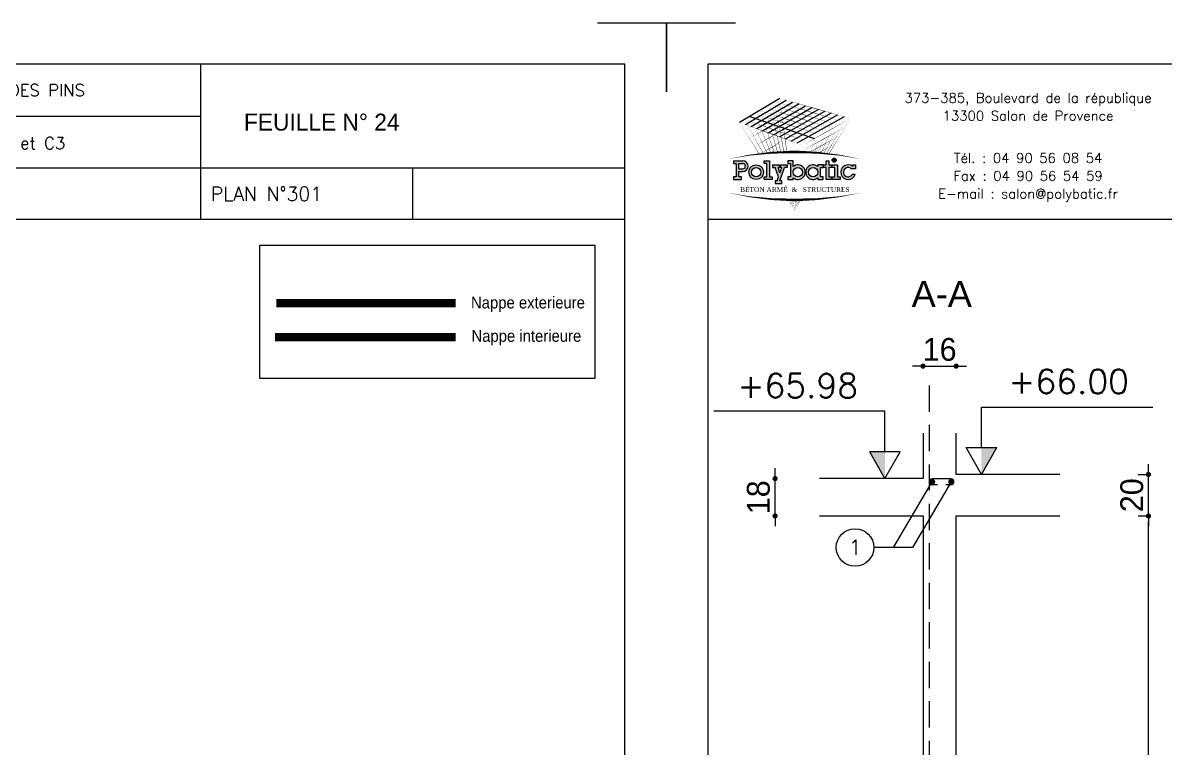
# Model space of a CAD drawing. Header units: metres. Extents: x -5618 to 118954, y -306 to 4637.
# Drawn here: x 16844 to 17395, y 1244 to 1594 of the extents above; entities that cross this region are included whole.
import ezdxf
from ezdxf.enums import TextEntityAlignment as Align

# ---------------------------------------------------------------- set-up
doc = ezdxf.new("R2010")
doc.units = ezdxf.units.M
doc.linetypes.add('CACHE', pattern=[9.524999999999999, 6.35, -3.175])
doc.linetypes.add('CACHEX2', pattern=[19.049999999999997, 12.7, -6.35])
for name, color, linetype in [('COTATION', 1, 'Continuous'), ('GO-CARTOUCHE', 7, 'Continuous'), ('GO-FER-HA', 140, 'Continuous'), ('GO-TEXTE', 9, 'Continuous'), ('K_ENT_M_Building_V.76', 7, 'Continuous'), ('STR_COTATION', 1, 'Continuous'), ('STR_TS', 22, 'Continuous'), ('STR_VOI-POT', 6, 'Continuous')]:
    doc.layers.add(name, color=color, linetype=linetype)
doc.layers.add('Kofragna_forma', color=7, linetype='Continuous', lineweight=70)
doc.styles.add('GrDimensions', font='simplex.shx')
doc.styles.add('POLYBATIC', font='TIMES.TTF')
doc.styles.add('schéma', font='simplex.shx')
doc.styles.add('TEXTE', font='romans.shx')
doc.styles.add('TEXTEBA', font='ARIAL.TTF')
doc.dimstyles.new('COUPE-20', dxfattribs={"dimscale": 0.5, "dimtxt": 22, "dimasz": 5, "dimexe": 0.05, "dimexo": 0, "dimgap": 5, "dimtad": 1, "dimdec": 0, "dimdsep": 46, "dimtxsty": 'Standard', "dimblk1": 'DOT', "dimblk2": 'DOT', "dimsah": 1, "dimcen": 0, "dimdle": 150, "dimclrd": 1, "dimclre": 1, "dimclrt": 7, "dimadec": 0, "dimazin": 0, "dimtfac": 1, "dimtdec": 0, "dimtix": 1, "dimtmove": 2, "dimatfit": 3, "dimldrblk": 'DOT', "dimfxl": 0, "dimtvp": 1, "dimtolj": 1, "dimtzin": 0, "dimarcsym": 0})

# ---------------------------------------------------------------- blocks, each defined once
blk = doc.blocks.new('A$C492E529B')
h = blk.add_hatch(color=256)
h.paths.add_polyline_path([(-1.982500000000002, 0.1), (-2.082500000000003, 0.1), (-2.082500000000003, 0.2999999999999999), (-1.932500000000003, 0.2999999999999999, 1), (-1.932500000000003, 0.7), (-2.282500000000002, 0.7), (-2.282500000000001, 0.6), (-2.182500000000003, 0.6), (-2.182500000000003, 0.1), (-2.282500000000003, 0.1), (-2.282500000000004, -6.938893903907228e-18), (-1.982500000000003, -6.938893903907228e-18)])
h.paths.add_polyline_path([(-2.082500000000003, 0.3999999999999889), (-2.082500000000003, 0.6), (-1.932500000000003, 0.6, -1), (-1.932500000000003, 0.3999999999999999)], flags=16)
h = blk.add_hatch(color=256)
h.paths.add_polyline_path([(-1.157500000000001, 0.275, 1), (-1.707500000000001, 0.275, 1)])
h.paths.add_polyline_path([(-1.607500000000002, 0.275, -1), (-1.257500000000002, 0.275, -1)], flags=16)
for color, points in [(256, [(-0.9375, 0.7), (-1.137499999999999, 0.7000000000000001), (-1.137500000000001, 0.5999999999999999), (-1.0375, 0.6), (-1.0375, 0.09999999999999998), (-1.137500000000001, 0.09999999999999996), (-1.137499999999999, -4.163336342344337e-17), (-0.8375000000000021, -4.163336342344337e-17), (-0.8375000000000004, 0.09999999999999994), (-0.9374999999999982, 0.09999999999999998)]), (256, [(-0.3674999999999997, 0.45), (-0.2675000000000001, 0.45), (-0.2674999999999983, 0.55), (-0.5234481005020868, 0.55), (-0.5234481005020868, 0.45), (-0.4734481005020861, 0.45), (-0.5425000000000004, 0.2527088585773882), (-0.6115518994979148, 0.45), (-0.5615518994979141, 0.45), (-0.5615518994979141, 0.55), (-0.8175000000000008, 0.55), (-0.8175000000000008, 0.45), (-0.7175000000000011, 0.45), (-0.5954740502510436, 0.1013544292886954), (-0.6484481005020868, -0.04999999999999991), (-0.7175000000000011, -0.04999999999999991), (-0.7175000000000011, -0.1499999999999999), (-0.4675000000000011, -0.1499999999999999), (-0.4675000000000011, -0.04999999999999991), (-0.5424999999999986, -0.0499999999999999)]), (256, [(1.392500000000002, 0.55), (1.2925, 0.55), (1.2925, 0.7000000000000001), (1.192500000000003, 0.7000000000000001), (1.192500000000003, 0.55), (1.092500000000003, 0.55), (1.092500000000003, 0.45), (1.192500000000004, 0.45), (1.192500000000003, -6.938893903907228e-18), (1.392500000000002, -6.938893903907228e-18), (1.392500000000002, 0.1), (1.292500000000004, 0.1), (1.292500000000004, 0.45), (1.392500000000005, 0.45)]), (140, [(1.412500000000003, 0.7250000000000001, 1), (1.562500000000005, 0.7250000000000001, 1)]), (256, [(1.612500000000002, 0.55), (1.412500000000003, 0.55), (1.412500000000003, 0.45), (1.512500000000003, 0.45), (1.512500000000003, 0.1), (1.412500000000003, 0.09999999999999999), (1.412500000000003, -6.938893903907228e-18), (1.712500000000002, -6.938893903907228e-18), (1.7125, 0.09999999999999999), (1.612500000000002, 0.1)]), (256, [(2.129974487139162, 0.4), (2.282500000000004, 0.4), (2.282500000000002, 0.55), (2.182500000000005, 0.55), (2.182500000000003, 0.487132034355964, 3.359496397493009), (2.272075131106462, 0.2), (2.165613883008421, 0.2, -3.125801635094081)])]:
    blk.add_hatch(color=color).paths.add_polyline_path(points)
h = blk.add_hatch(color=256)
h.paths.add_polyline_path([(-0.04749999999999943, 0.4871320343559638), (-0.04749999999999766, 0.7000000000000001), (-0.2474999999999987, 0.7), (-0.2474999999999987, 0.6000000000000001), (-0.1474999999999991, 0.6000000000000001), (-0.1474999999999991, 0.1), (-0.2475000000000005, 0.09999999999999999), (-0.2474999999999987, -6.938893903907228e-18), (-0.04749999999999766, -1.387778780781446e-17), (-0.04749999999999943, 0.06286796564403607, 2.121320343559649)])
h.paths.add_polyline_path([(-0.04749999999999943, 0.275, -1), (0.3025000000000002, 0.275, -1)], flags=16)
h = blk.add_hatch(color=256)
h.paths.add_polyline_path([(1.072500000000003, 0.1), (0.9725000000000037, 0.1), (0.9725000000000037, 0.45), (1.072500000000003, 0.45), (1.072500000000003, 0.55), (0.872500000000004, 0.55), (0.872500000000004, 0.4871320343559638, 2.121320343559652), (0.872500000000004, 0.06286796564403632), (0.8725000000000058, -1.387778780781446e-17), (1.072500000000002, 0)])
h.paths.add_polyline_path([(0.5225000000000026, 0.275, -1), (0.8725000000000023, 0.275, -1)], flags=16)
for p, q in [((-0.5954740502510436, 0.101354429288693), (-0.7175000000000011, 0.45)), ((-0.5425000000000004, 0.2527088585773872), (-0.6115518994979148, 0.45)), ((-0.5425000000000004, -0.04999999999999991), (-0.3674999999999997, 0.45)), ((-0.5425000000000004, 0.2527088585773867), (-0.4734481005020861, 0.45)), ((0.872500000000004, 0.55), (0.872500000000004, 0.4871320343559638)), ((1.072500000000003, 0.55), (0.872500000000004, 0.55)), ((0.9725000000000037, 0.1), (0.9725000000000037, 0.45)), ((0.9725000000000037, 0.45), (1.072500000000003, 0.45)), ((1.072500000000003, 0.45), (1.072500000000003, 0.55)), ((-0.6484481005020868, -0.04999999999999991), (-0.5954740502510454, 0.1013544292886897)), ((0.872500000000004, 0.06286796564403632), (0.872500000000004, -6.938893903907228e-18)), ((1.072500000000003, 0.1), (0.9725000000000037, 0.1)), ((1.072500000000003, -6.938893903907228e-18), (1.072500000000003, 0.1)), ((2.165613883008421, 0.2), (2.272075131106462, 0.2)), ((0.872500000000004, -6.938893903907228e-18), (1.072500000000003, -6.938893903907228e-18))]:
    blk.add_line(p, q)
for points in [[(-2.282500000000002, 0.7), (-1.932500000000003, 0.7)], [(-2.282500000000002, 0.7), (-2.282500000000002, 0.6), (-2.182500000000003, 0.6), (-2.182500000000003, 0.1), (-2.282500000000002, 0.1), (-2.282500000000002, -6.938893903907228e-18), (-1.982500000000003, -6.938893903907228e-18), (-1.982500000000003, 0.1), (-2.082500000000003, 0.1), (-2.082500000000003, 0.2999999999999999), (-1.932500000000003, 0.2999999999999999)], [(-2.082500000000003, 0.3999999999999999), (-2.082500000000003, 0.6), (-1.932500000000003, 0.6)], [(-1.137499999999999, 0.7), (-0.9375, 0.7), (-0.9375, 0.09999999999999998), (-0.8375000000000004, 0.09999999999999994), (-0.8375000000000004, -4.163336342344337e-17), (-1.137499999999999, -4.163336342344337e-17), (-1.137499999999999, 0.09999999999999998), (-1.0375, 0.09999999999999998), (-1.0375, 0.6), (-1.137499999999999, 0.6), (-1.137499999999999, 0.7)], [(-0.8175000000000008, 0.55), (-0.5615518994979141, 0.55)], [(-0.8175000000000008, 0.55), (-0.8175000000000008, 0.45), (-0.7175000000000011, 0.45)], [(-0.6115518994979148, 0.45), (-0.5615518994979141, 0.45), (-0.5615518994979141, 0.55)], [(-0.5234481005020868, 0.55), (-0.2675000000000001, 0.55), (-0.2675000000000001, 0.45), (-0.3674999999999997, 0.45)], [(-0.4734481005020861, 0.45), (-0.5234481005020868, 0.45), (-0.5234481005020868, 0.55)], [(-0.2474999999999987, 0.7), (-0.2474999999999987, 0.6000000000000001), (-0.1474999999999991, 0.6000000000000001), (-0.1474999999999991, 0.1), (-0.2474999999999987, 0.1), (-0.2474999999999987, -6.938893903907228e-18), (-0.04749999999999943, -6.938893903907228e-18), (-0.04749999999999943, 0.06286796564403607)], [(-0.04749999999999943, 0.4871320343559638), (-0.04749999999999943, 0.7), (-0.2474999999999987, 0.7)], [(1.092500000000003, 0.55), (1.192500000000003, 0.55), (1.192500000000003, 0.7000000000000001), (1.292500000000002, 0.7000000000000001), (1.292500000000002, 0.55), (1.392500000000004, 0.55), (1.392500000000004, 0.45), (1.292500000000002, 0.45), (1.292500000000002, 0.1), (1.392500000000004, 0.1), (1.392500000000004, -6.938893903907228e-18), (1.192500000000003, -6.938893903907228e-18), (1.192500000000003, 0.45), (1.092500000000003, 0.45)], [(1.092500000000003, 0.45), (1.092500000000003, 0.55)], [(1.412500000000003, 0.45), (1.412500000000003, 0.55), (1.612500000000002, 0.55), (1.612500000000002, 0.1), (1.712500000000002, 0.1), (1.712500000000002, -6.938893903907228e-18), (1.412500000000003, -6.938893903907228e-18), (1.412500000000003, 0.1), (1.512500000000003, 0.1), (1.512500000000003, 0.45), (1.412500000000003, 0.45)], [(2.182500000000003, 0.487132034355964), (2.182500000000003, 0.55), (2.282500000000002, 0.55), (2.282500000000002, 0.4), (2.129974487139162, 0.4)], [(-2.082500000000003, 0.3999999999999999), (-1.932500000000003, 0.3999999999999999)], [(-0.6484481005020868, -0.04999999999999991), (-0.7175000000000011, -0.04999999999999991), (-0.7175000000000011, -0.1499999999999999), (-0.4675000000000011, -0.1499999999999999), (-0.4675000000000011, -0.04999999999999991), (-0.5425000000000004, -0.04999999999999991)]]:
    blk.add_lwpolyline(points)
for centre, radius in [((-1.432500000000001, 0.275), 0.275), ((-1.432500000000001, 0.275), 0.175), ((0.1275000000000013, 0.275), 0.175), ((0.6975000000000033, 0.275), 0.175)]:
    blk.add_circle(centre, radius)
at = {"color": 140}
blk.add_circle((1.487500000000004, 0.7250000000000001), 0.07500000000000107, dxfattribs=at)
for centre, radius, start, end in [((-1.932500000000003, 0.5), 0.2, 270, 90), ((-1.932500000000003, 0.5), 0.1, 270, 90), ((0.1275000000000013, 0.275), 0.275, 230.4788036413577, 129.5211963586423), ((0.6975000000000033, 0.275), 0.275, 50.47880364135766, 309.5211963586423), ((2.007500000000002, 0.275), 0.275, 50.47880364135766, 344.1733798681277), ((2.007500000000002, 0.275), 0.175, 45.58469140280684, 334.6230664748476)]:
    blk.add_arc(centre, radius, start, end)
blk = doc.blocks.new('POLYBATIC')
at = {"color": 140}
for p, q in [((-0.4296875000004547, 3.28125), (-1.601562500000455, 2.578125)), ((-1.434659090909463, 2.517755681818244), (-0.2414772727272521, 3.227982954545496)), ((-1.267755681818471, 2.457386363636374), (-0.05326704545473149, 3.174715909090992)), ((0.1349431818182438, 3.121448863636374), (-1.100852272727479, 2.397017045454504)), ((-0.933948863636715, 2.336647727272748), (0.323153409090537, 3.06818181818187)), ((-0.7670454545457233, 2.276278409090992), (0.5113636363635123, 3.014914772727252)), ((-1.308593750000455, 2.75390625), (0.5859375, 2.109375)), ((0.6995738636360329, 2.961647727272748), (-0.6001420454547315, 2.215909090909008)), ((-0.4332386363639671, 2.155539772727366), (0.8877840909092356, 2.908380681818244)), ((1.075994318181529, 2.855113636363626), (-0.2663352272729753, 2.095170454545496)), ((-0.09943181818198354, 2.034801136363626), (1.264204545454504, 2.801846590909008)), ((1.452414772727025, 2.748579545454504), (0.06747159090900823, 1.97443181818187))]:
    blk.add_line(p, q, dxfattribs=at)
for points in [[(-1.015625000000455, 2.9296875, 0.015625, 0, 0), (-0.4296875000004547, 3.28125, 0, 0, 0)], [(0.1220703125, 2.7099609375, 0.015625, 0, 0), (-0.8691406250004547, 3.017578125, 0, 0, 0)], [(-0.4912426523219438, 1.705550332218991, 0.01358734283786201, 0, 0), (-0.8691406250004547, 3.017578125, 0, 0, 0)], [(-0.8380681818182438, 2.87286931818187, 0.015625, 0, 0), (-0.2414772727272521, 3.227982954545496, 0, 0, 0)], [(0.283203125, 2.802734375, 0.015625, 0, 0), (-0.7226562500004547, 3.10546875, 0, 0, 0)], [(-0.3979455071712437, 1.710090152438511, 0.01404154563583916, 0, 0), (-0.7226562500004547, 3.10546875, 0, 0, 0)], [(-0.6605113636364877, 2.816051136363626, 0.015625, 0, 0), (-0.05326704545473149, 3.174715909090992, 0, 0, 0)], [(0.4443359375002274, 2.8955078125, 0.015625, 0, 0), (-0.5761718750004547, 3.193359375, 0, 0, 0)], [(-0.3091679367046254, 1.713523988177485, 0.01448156953465553, 0, 0), (-0.5761718750004547, 3.193359375, 0, 0, 0)], [(-0.4829545454547315, 2.759232954545496, 0.015625, 0, 0), (0.1349431818182438, 3.121448863636374, 0, 0, 0)], [(0.60546875, 2.98828125, 0.015625, 0, 0), (-0.4296875000004547, 3.28125, 0, 0, 0)], [(-0.2247129179731928, 1.715989555429132, 0.01490724232924596, 0, 0), (-0.4296875000004547, 3.28125, 0, 0, 0)], [(-0.3053977272729753, 2.702414772727366, 0.015625, 0, 0), (0.323153409090537, 3.06818181818187, 0, 0, 0)], [(-0.1278409090909918, 2.645596590909008, 0.015625, 0, 0), (0.5113636363635123, 3.014914772727252, 0, 0, 0)], [(-1.601562500000455, 2.578125, 0, 0.015625, 0), (-1.015625000000455, 2.9296875, 0, 0, 0)], [(-0.5224609375, 2.3388671875, 0.015625, 0, 0), (-1.455078125000455, 2.666015625, 0, 0, 0)], [(-1.434659090909463, 2.517755681818244, 0, 0.015625, 0), (-0.8380681818182438, 2.87286931818187, 0, 0, 0)], [(-0.3613281249997726, 2.431640625, 0.015625, 0, 0), (-1.308593750000455, 2.75390625, 0, 0, 0)], [(-0.8000544418000572, 1.683696661101635, 0.01214422228537064, 0, 0), (-1.308593750000455, 2.75390625, 0, 0, 0)], [(-1.267755681818471, 2.457386363636374, 0, 0.015625, 0), (-0.6605113636364877, 2.816051136363626, 0, 0, 0)], [(-0.2001953125, 2.5244140625, 0.015625, 0, 0), (-1.162109375000455, 2.841796875, 0, 0, 0)], [(-0.6921335829376858, 1.692528341469028, 0.01263800449243644, 0, 0), (-1.162109375000455, 2.841796875, 0, 0, 0)], [(-1.100852272727479, 2.397017045454504, 0, 0.015625, 0), (-0.4829545454547315, 2.759232954545496, 0, 0, 0)], [(-0.03906250000045475, 2.6171875, 0.015625, 0, 0), (-1.015625000000455, 2.9296875, 0, 0, 0)], [(-0.5892474188822234, 1.699752169851649, 0.0131193101882493, 0, 0), (-1.015625000000455, 2.9296875, 0, 0, 0)], [(-0.933948863636715, 2.336647727272748, 0, 0.015625, 0), (-0.3053977272729753, 2.702414772727366, 0, 0, 0)], [(-0.390625, 2.982954545454504, 0, 0.015625, 0), (-0.9232954545454959, 2.663352272727366, 0, 0, 0)], [(-0.3515625, 2.684659090909008, 0, 0.015625, 0), (-0.8309659090909918, 2.397017045454504, 0, 0, 0)], [(0.04971590909099177, 2.588778409090992, 0.015625, 0, 0), (0.6995738636360329, 2.961647727272748, 0, 0, 0)], [(1.11328125, 2.40234375, 0, 0.015625, 0), (0.1220703125, 2.7099609375, 0, 0, 0)], [(0.2272727272727479, 2.531960227272748, 0.015625, 0, 0), (0.8877840909092356, 2.908380681818244, 0, 0, 0)], [(1.2890625, 2.5, 0, 0.015625, 0), (0.283203125, 2.802734375, 0, 0, 0)], [(0.4048295454542767, 2.475142045454504, 0.015625, 0, 0), (1.075994318181529, 2.855113636363626, 0, 0, 0)], [(1.46484375, 2.59765625, 0, 0.015625, 0), (0.4443359375002274, 2.8955078125, 0, 0, 0)], [(0.5823863636364877, 2.41832386363626, 0.015625, 0, 0), (1.264204545454504, 2.801846590909008, 0, 0, 0)], [(1.640625000000227, 2.6953125, 0, 0.015625, 0), (0.60546875, 2.98828125, 0, 0, 0)], [(0.7599431818180165, 2.36150568181813, 0.015625, 0, 0), (1.452414772727025, 2.748579545454504, 0, 0, 0)], [(0.9374999999995453, 2.3046875, 0.015625, 0, 0), (1.640625000000227, 2.6953125, 0, 0, 0)], [(1.012016020391002, 1.662597747784957, 0.01197350437350787, 0, 0), (1.640625000000227, 2.6953125, 0, 0, 0)], [(-0.68359375, 2.24609375, 0.015625, 0, 0), (-1.601562500000455, 2.578125, 0, 0, 0)], [(-1.031467709796289, 1.660411435280935, 0.01112380078447304, 0, 0), (-1.601562500000455, 2.578125, 0, 0, 0)], [(-1.455965909090764, 2.34375, 0, 0.015625, 0), (-0.9232954545454959, 2.663352272727366, 0, 0, 0)], [(-0.9131357219118854, 1.673060752227684, 0.0116390314757204, 0, 0), (-1.455078125000455, 2.666015625, 0, 0, 0)], [(-1.310369318181984, 2.109375, 0, 0.015625, 0), (-0.8309659090909918, 2.397017045454504, 0, 0, 0)], [(-0.7670454545457233, 2.276278409090992, 0, 0.015625, 0), (-0.1278409090909918, 2.645596590909008, 0, 0, 0)], [(-0.3124999999997726, 2.386363636363626, 0, 0.015625, 0), (-0.738636363636715, 2.13068181818187, 0, 0, 0)], [(-0.6001420454547315, 2.215909090909008, 0, 0.015625, 0), (0.04971590909099177, 2.588778409090992, 0, 0, 0)], [(0.41015625, 2.01171875, 0, 0.015625, 0), (-0.5224609375, 2.3388671875, 0, 0, 0)], [(-0.4332386363639671, 2.155539772727366, 0, 0.015625, 0), (0.2272727272727479, 2.531960227272748, 0, 0, 0)], [(0.5859375, 2.109375, 0, 0.015625, 0), (-0.3613281249997726, 2.431640625, 0, 0, 0)], [(-0.2663352272729753, 2.095170454545496, 0, 0.015625, 0), (0.4048295454542767, 2.475142045454504, 0, 0, 0)], [(0.7617187500002274, 2.20703125, 0, 0.015625, 0), (-0.2001953125, 2.5244140625, 0, 0, 0)], [(-0.09943181818198354, 2.034801136363626, 0, 0.015625, 0), (0.5823863636364877, 2.41832386363626, 0, 0, 0)], [(0.9374999999995453, 2.3046875, 0, 0.015625, 0), (-0.03906250000045475, 2.6171875, 0, 0, 0)], [(0.06747159090900823, 1.97443181818187, 0, 0.015625, 0), (0.7599431818180165, 2.36150568181813, 0, 0, 0)], [(0.7810150218122089, 1.685348204963248, 0.00932677131755205, 0, 0), (1.11328125, 2.40234375, 0, 0, 0)], [(0.8522727272725206, 2.095170454545496, 0.015625, 0, 0), (1.491477272727025, 2.450284090909008, 0, 0, 0)], [(0.8650912233908912, 1.677752675667421, 0.01027809155415822, 0, 0), (1.2890625, 2.5, 0, 0, 0)], [(0.9418075391890852, 1.670138702828694, 0.01115810583063171, 0, 0), (1.46484375, 2.59765625, 0, 0, 0)], [(-1.164772727272975, 1.875, 0, 0.015625, 0), (-0.738636363636715, 2.13068181818187, 0, 0, 0)], [(0.234375, 1.9140625, 0, 0.015625, 0), (-0.68359375, 2.24609375, 0, 0, 0)], [(-0.2734375, 2.08806818181813, 0, 0.015625, 0), (-0.6463068181817562, 1.864346590909008, 0, 0, 0)], [(0.2130681818182438, 1.74005681818187, 0, 0.015625, 0), (0.8522727272725206, 2.095170454545496, 0, 0, 0)], [(0.234375, 1.9140625, 0, 0.015625, 0), (0.9374999999995453, 2.3046875, 0, 0, 0)], [(0.3490664007761097, 1.712087584760297, 0.004654464702752464, 0, 0), (0.41015625, 2.01171875, 0, 0, 0)], [(0.4740167860959446, 1.706460429945992, 0.005969104741541102, 0, 0), (0.5859375, 2.109375, 0, 0, 0)], [(0.5866968277300657, 1.699916449576676, 0.007180386554667803, 0, 0), (0.7617187500002274, 2.20703125, 0, 0, 0)], [(0.6885950454347949, 1.692796153361087, 0.008296831818832406, 0, 0), (0.9374999999995453, 2.3046875, 0, 0, 0)], [(0.7648212005681216, 1.884417712436971, 0.015625, 0, 0), (1.342329545454277, 2.20525568181813, 0, 0, 0)], [(-1.953125, 1.5078125, 0, 0.078125, -0.05384344768960826), (0, 1.71875, 0, 0, 0)], [(-1.019176136363967, 1.640625, 0, 0.015625, 0), (-0.6463068181817562, 1.864346590909008, 0, 0, 0)], [(-0.2343750000004547, 1.789772727272748, 0, 0.006380219183002012, 0), (-0.364879483288405, 1.711470037299478, 0, 0.006380219183002012, 0)], [(1.953125, 1.5078125, 0, 0.078125, 0.05384344768960826), (0, 1.71875, 0, 0, 0)], [(0.2101635290903232, 1.716335487573815, 0.003228196121244227, 0, 0), (0.234375, 1.9140625, 0, 0, 0)], [(0.4469534160696185, 1.707824498826653, 0.006931142164855608, 0.015625, 0), (0.7670454545452685, 1.885653409090992, 0, 0, 0)], [(0.6795939278408696, 1.674900666982467, 0.015625, 0, 0), (1.193181818181984, 1.960227272727366, 0, 0, 0)], [(0.9595825479204905, 1.668281339753776, 0.002934513941093933, 0, 0), (1.044034090909008, 1.715198863636374, 0, 0, 0)], [(-1.953125, 0.5234375, 0, 0.078125, 0.05384344768960826), (0, 0.3125, 0, 0, 0)], [(1.953125, 0.5234375, 0, 0.078125, -0.05384344768960826), (0, 0.3125, 0, 0, 0)], [(0, 0, 0, 0.003813184372856077, 0), (-0.195425699109137, 0.3145877107606339, 0, 0.003813184372856077, 0)], [(0, 0, 0, 0.003681835129602301, 0), (-0.1714354482223825, 0.3141065594943484, 0, 0.003681835129602301, 0)], [(0, 0, 0, 0.003559883067564705, 0), (-0.1490701034542781, 0.3137146953291676, 0, 0.003559883067564705, 0)], [(0, 0, 0, 0.003446298807918057, 0), (-0.1281592369196005, 0.3133977978450275, 0, 0.003446298807918057, 0)], [(0, 0, 0, 0.003340204242443637, 0), (-0.1085566378797012, 0.3131441477290764, 0, 0.003340204242443637, 0)], [(0, 0, 0, 0.00324084487628895, 0), (-0.09013599812169559, 0.312944083366574, 0, 0.00324084487628895, 0)], [(0, 0, 0, 0.00314756816438513, 0), (-0.07278751380135873, 0.312789586335839, 0, 0.00314756816438513, 0)], [(0, 0, 0, 0.003059806352468915, 0), (-0.05641517962362741, 0.3126739616427585, 0, 0.003059806352468915, 0)], [(0, 0, 0, 0.003059806352468926, 0), (-0.05641517962362741, 0.3126739616427585, 0, 0.003059806352468926, 0)], [(0, 0, 0, 0.002977062747662009, 0), (-0.04093461278057475, 0.3125915885044606, 0, 0.002977062747662009, 0)], [(0, 0, 0, 0.005103348149100338, 0), (0.03827511111785498, 0.3125800741324838, 0, 0.005103348149100338, 0)], [(0, 0, 0, 0.004857820584163759, 0), (0.06375889516698408, 0.3127222001055543, 0, 0.004857820584163759, 0)], [(0, 0, 0, 0.004635747574430795, 0), (0.08692026702033218, 0.3129129612740371, 0, 0.004635747574430795, 0)], [(0, 0, 0, 0.004433818568920311, 0), (0.1080743276174871, 0.3131384364301084, 0, 0.004433818568920311, 0)], [(0, 0, 0, 0.004249332961201733, 0), (0.1274799888360576, 0.3133883058886795, 0, 0.004249332961201733, 0)], [(0, 0, 0, 0.004080063185600645, 0), (0.1453522509866616, 0.3136548573932032, 0, 0.004080063185600645, 0)], [(0, 0, 0, 0.003924153640373415, 0), (0.1618713376651613, 0.3139322912297757, 0, 0.003924153640373415, 0)], [(0, 0, 0, 0.003780044831076442, 0), (0.1771896014565755, 0.3142162265830848, 0, 0.003780044831076442, 0)], [(0, 0, 0, 0.003646415603355052, 0), (0.1914368191760332, 0.314503345789376, 0, 0.003646415603355052, 0)]]:
    blk.add_lwpolyline(points, format="xyseb", dxfattribs=at)
at = {"color": 5, "xscale": 0.78125, "yscale": 0.78125, "zscale": 0.78125}
blk.add_blockref('A$C492E529B', (0, 0.9102189642169378), dxfattribs=at)
at = {"lineweight": 60, "style": 'POLYBATIC'}
for s, p in [('BÉTON ARMÉ', (-1.586656885245475, 0.546875)), ('STRUCTURES', (0.2401012856082616, 0.546875))]:
    blk.add_text(s, height=0.140625, dxfattribs=at).set_placement(p)
at = {"color": 140, "style": 'POLYBATIC'}
blk.add_text('&', height=0.140625, dxfattribs=at).set_placement((0, 0.546875), align=Align.CENTER)
blk = doc.blocks.new('_DOT')
at = {"color": 0, "linetype": 'ByBlock'}
blk.add_line((-0.5, 0), (-1, 0), dxfattribs=at)
at = {"color": 0, "linetype": 'ByBlock', "const_width": 0.5}
blk.add_lwpolyline([(-0.25, 0, 1), (0.25, 0, 1)], format="xyb", close=True, dxfattribs=at)
blk = doc.blocks.new('*D834')
at = {"layer": 'COTATION', "color": 1, "lineweight": -2, "ltscale": 4.5}
for p, q in [((17382.18574532103, 1355.787650645223), (17387.21074532103, 1355.787650645223)), ((17387.18574532103, 1098.287650645224), (17387.18574532103, 1353.287650645223)), ((17382.18574532103, 1095.787650645224), (17387.21074532103, 1095.787650645224))]:
    blk.add_line(p, q, dxfattribs=at)
at = {"layer": 'DEFPOINTS', "color": 0, "lineweight": -3, "ltscale": 4.5}
for p in [(17344.41210898502, 1355.787650645223), (17387.18574532103, 1355.787650645223), (17344.41210898502, 1095.787650645224)]:
    blk.add_point(p, dxfattribs=at)
at = {"layer": 'COTATION', "color": 1, "lineweight": -2, "ltscale": 4.5, "xscale": 2.5, "yscale": 2.5, "zscale": 2.5}
for p, rotation in [((17387.18574532103, 1355.787650645223), 90), ((17387.18574532103, 1095.787650645224), 270)]:
    blk.add_blockref('_DOT', p, dxfattribs=dict(at, rotation=rotation))
at = {"layer": 'COTATION', "color": 7, "lineweight": -3, "ltscale": 4.5, "insert": (17379.18574532103, 1225.787650645226), "char_height": 11, "attachment_point": 5, "rotation": 90}
blk.add_mtext('\\A1;260', dxfattribs=at)
blk = doc.blocks.new('*D835')
at = {"layer": 'COTATION', "color": 1, "lineweight": -2, "ltscale": 4.5}
for p, q in [((17387.18574532103, 1378.290150645304), (17387.18574532103, 1380.790150645304)), ((17382.18574532103, 1375.790150645304), (17387.21074532103, 1375.790150645304)), ((17387.18574532103, 1355.787650645223), (17387.18574532103, 1375.790150645304)), ((17382.18574532103, 1355.787650645223), (17387.21074532103, 1355.787650645223)), ((17387.18574532103, 1353.287650645223), (17387.18574532103, 1350.787650645223))]:
    blk.add_line(p, q, dxfattribs=at)
at = {"layer": 'DEFPOINTS', "color": 0, "lineweight": -3, "ltscale": 4.5}
for p in [(17344.41210898502, 1375.790150645304), (17387.18574532103, 1375.790150645304), (17344.41210898502, 1355.787650645223)]:
    blk.add_point(p, dxfattribs=at)
at = {"layer": 'COTATION', "color": 1, "lineweight": -2, "ltscale": 4.5, "xscale": 2.5, "yscale": 2.5, "zscale": 2.5}
for p, rotation in [((17387.18574532103, 1375.790150645304), 270), ((17387.18574532103, 1355.787650645223), 90)]:
    blk.add_blockref('_DOT', p, dxfattribs=dict(at, rotation=rotation))
at = {"layer": 'COTATION', "color": 7, "lineweight": -3, "ltscale": 4.5, "insert": (17379.18574532103, 1365.788900645266), "char_height": 11, "attachment_point": 5, "rotation": 90}
blk.add_mtext('\\A1;20', dxfattribs=at)
blk = doc.blocks.new('*D836')
at = {"layer": 'DEFPOINTS', "color": 0, "lineweight": -3, "ltscale": 4.5}
for p in [(17294.41210898502, 1428.066610390957), (17278.41210898502, 1395.790150645303, 187.688179425467), (17294.41210898502, 1395.790150645303, 187.688179425467)]:
    blk.add_point(p, dxfattribs=at)
at = {"layer": 'STR_COTATION', "color": 1, "lineweight": -2, "ltscale": 4.5}
for p, q in [((17275.91210898502, 1428.066610390957), (17273.41210898502, 1428.066610390957)), ((17278.41210898502, 1428.078889772814), (17278.41210898502, 1428.091610390957)), ((17278.41210898502, 1428.066610390957), (17294.41210898502, 1428.066610390957)), ((17294.41210898502, 1428.078889772814), (17294.41210898502, 1428.091610390957)), ((17296.91210898502, 1428.066610390957), (17299.41210898502, 1428.066610390957))]:
    blk.add_line(p, q, dxfattribs=at)
at = {"layer": 'STR_COTATION', "color": 1, "lineweight": -2, "ltscale": 4.5, "xscale": 2.5, "yscale": 2.5, "zscale": 2.5}
blk.add_blockref('_DOT', (17278.41210898502, 1428.066610390957), dxfattribs=at)
at = {"layer": 'STR_COTATION', "color": 1, "lineweight": -2, "ltscale": 4.5, "xscale": 2.5, "yscale": 2.5, "zscale": 2.5, "rotation": 180}
blk.add_blockref('_DOT', (17294.41210898502, 1428.066610390957), dxfattribs=at)
at = {"layer": 'STR_COTATION', "color": 7, "lineweight": -3, "ltscale": 4.5, "insert": (17286.41210898502, 1436.066610390957), "char_height": 11, "attachment_point": 5}
blk.add_mtext('\\A1;16', dxfattribs=at)
blk = doc.blocks.new('*D838')
at = {"layer": 'DEFPOINTS', "color": 0, "lineweight": -3, "ltscale": 4.5}
for p in [(17207.01118551728, 1373.790150645304), (17228.41210898502, 1373.790150645304, 281.5322691381999), (17228.41210898502, 1355.787650645224, 281.5322691381999)]:
    blk.add_point(p, dxfattribs=at)
at = {"layer": 'STR_COTATION', "color": 1, "lineweight": -2, "ltscale": 4.5}
for p, q in [((17207.01118551728, 1376.290150645304), (17207.01118551728, 1378.790150645304)), ((17206.99187691008, 1373.790150645304), (17206.98618551728, 1373.790150645304)), ((17207.01118551728, 1355.787650645224), (17207.01118551728, 1373.790150645304)), ((17206.99187691008, 1355.787650645224), (17206.98618551728, 1355.787650645224)), ((17207.01118551728, 1353.287650645224), (17207.01118551728, 1350.787650645224))]:
    blk.add_line(p, q, dxfattribs=at)
at = {"layer": 'STR_COTATION', "color": 1, "lineweight": -2, "ltscale": 4.5, "xscale": 2.5, "yscale": 2.5, "zscale": 2.5}
for p, rotation in [((17207.01118551728, 1373.790150645304), 270), ((17207.01118551728, 1355.787650645224), 90)]:
    blk.add_blockref('_DOT', p, dxfattribs=dict(at, rotation=rotation))
at = {"layer": 'STR_COTATION', "color": 7, "lineweight": -3, "ltscale": 4.5, "insert": (17199.01118551728, 1364.788900645267), "char_height": 11, "attachment_point": 5, "rotation": 90}
blk.add_mtext('\\A1;18', dxfattribs=at)

msp = doc.modelspace()

# ---------------------------------------------------------------- linework, layer by layer
for p, q in [((16929.74193521986, 1573.739450405625), (16929.74193521986, 1498.770781202282)), ((16766.77197789463, 1548.714524444932), (16929.74193522009, 1548.714524444932)), ((16766.77197789463, 1523.717024444992), (16929.74193522009, 1523.717024444992)), ((16929.74193521986, 1523.744450405514), (17134.59418614838, 1523.744450405514)), ((17032.07843438537, 1523.744450405514), (17032.07843438537, 1498.770781202282))]:
    msp.add_line(p, q)
at = {"color": 7, "linetype": 'Continuous', "lineweight": -3}
for p, q in [((17267.42258755099, 1386.790150645304, 281.5322691381999), (17252.67238819857, 1386.790150645304, 281.5322691381999)), ((17260.04748787478, 1373.790150645304, 281.5322691381999), (17252.67238819857, 1386.790150645304, 281.5322691381999)), ((17267.42258755099, 1386.790150645304, 281.5322691381999), (17252.67238819857, 1386.790150645304, 281.5322691381999)), ((17260.04748787478, 1373.790150645304, 281.5322691381999), (17252.67238819857, 1386.790150645304, 281.5322691381999)), ((17260.04748787478, 1373.790150645304, 281.5322691381999), (17267.42258755099, 1386.790150645304, 281.5322691381999)), ((17260.04748787478, 1373.790150645304, 281.5322691381999), (17267.42258755099, 1386.790150645304, 281.5322691381999)), ((17299.23985700789, 1388.790150645304, 187.688179425467), (17313.99005636031, 1388.790150645304, 187.688179425467)), ((17306.6149566841, 1375.790150645304, 187.688179425467), (17299.23985700789, 1388.790150645304, 187.688179425467)), ((17299.23985700789, 1388.790150645304, 187.688179425467), (17313.99005636031, 1388.790150645304, 187.688179425467)), ((17306.6149566841, 1375.790150645304, 187.688179425467), (17299.23985700789, 1388.790150645304, 187.688179425467)), ((17306.6149566841, 1375.790150645304, 187.688179425467), (17313.99005636031, 1388.790150645304, 187.688179425467)), ((17306.6149566841, 1375.790150645304, 187.688179425467), (17313.99005636031, 1388.790150645304, 187.688179425467))]:
    msp.add_line(p, q, dxfattribs=at)
for points in [[(17121.26218614868, 1593.710024444776), (17154.59218614852, 1593.71002441544), (17154.59218614852, 1560.380024415249)], [(17154.59218614852, 1560.380024445051), (17154.59218614852, 1593.710024444776), (17187.92218614859, 1593.710024444776)], [(17134.59418614838, 1498.770781202282), (16184.68918614858, 1498.770781202282)], [(18124.49518614845, 1498.770781202282), (17174.59018614866, 1498.770781202282)]]:
    msp.add_lwpolyline(points)
for points in [[(16184.68918614858, 1573.712024445221), (16184.68918614858, 913.7780244450956), (17134.59418614838, 913.7780244450956), (17134.59418614838, 1573.712024445221)], [(17174.59018614866, 1573.712024445221), (17174.59018614866, 913.7780244450956), (18124.49518614845, 913.7780244450956), (18124.49518614845, 1573.712024445221)]]:
    msp.add_lwpolyline(points, close=True)
for points in [[(17252.67238819857, 1386.790150645304, 281.5322691381999), (17260.04748787478, 1373.790150645304, 281.5322691381999), (17260.04748787478, 1386.757333781384, 281.5322691381999)], [(17252.67238819857, 1386.790150645304, 281.5322691381999), (17260.04748787478, 1373.790150645304, 281.5322691381999), (17260.04748787478, 1386.757333781384, 281.5322691381999)], [(17313.99005636031, 1388.790150645304, 187.688179425467), (17306.6149566841, 1375.790150645304, 187.688179425467), (17306.6149566841, 1388.757333781384, 187.688179425467)], [(17313.99005636031, 1388.790150645304, 187.688179425467), (17306.6149566841, 1375.790150645304, 187.688179425467), (17306.6149566841, 1388.757333781384, 187.688179425467)]]:
    msp.add_solid(points, dxfattribs=at)
at = {"layer": 'GO-FER-HA', "elevation": 93.84408971273349}
for points in [[(17292.03615811462, 1372.223148323659), (17273.25736679078, 1340.590890182697), (17254.67118274821, 1340.590890182697)], [(17282.70418408135, 1372.223148323659), (17263.92539275751, 1340.590890182697), (17254.6711827482, 1340.590890182697)]]:
    msp.add_lwpolyline(points, dxfattribs=at)
at = {"layer": 'GO-FER-HA'}
msp.add_circle((17245.61442011335, 1340.590890182697, 93.84408971273349), 9.05676263485475, dxfattribs=at)
at = {"layer": 'K_ENT_M_Building_V.76', "color": 30, "linetype": 'Continuous', "lineweight": -3}
for p, q in [((17253.54748787478, 1406.290150645304, 281.5322691381999), (17177.40463073192, 1406.290150645304, 281.5322691381999)), ((17253.54748787478, 1406.290150645304, 281.5322691381999), (17177.40463073192, 1406.290150645304, 281.5322691381999)), ((17260.04748787478, 1406.290150645304, 281.5322691381999), (17253.54748787478, 1406.290150645304, 281.5322691381999)), ((17260.04748787478, 1406.290150645304, 281.5322691381999), (17253.54748787478, 1406.290150645304, 281.5322691381999)), ((17260.04748787478, 1386.790150645304, 281.5322691381999), (17260.04748787478, 1406.290150645304, 281.5322691381999)), ((17260.04748787478, 1386.790150645304, 281.5322691381999), (17260.04748787478, 1406.290150645304, 281.5322691381999)), ((17306.6149566841, 1388.790150645304, 187.688179425467), (17306.6149566841, 1408.290150645304, 187.688179425467)), ((17306.6149566841, 1408.290150645304, 187.688179425467), (17313.1149566841, 1408.290150645304, 187.688179425467)), ((17306.6149566841, 1388.790150645304, 187.688179425467), (17306.6149566841, 1408.290150645304, 187.688179425467)), ((17306.6149566841, 1408.290150645304, 187.688179425467), (17313.1149566841, 1408.290150645304, 187.688179425467)), ((17313.1149566841, 1408.290150645304, 187.688179425467), (17389.25781382696, 1408.290150645304, 187.688179425467)), ((17313.1149566841, 1408.290150645304, 187.688179425467), (17389.25781382696, 1408.290150645304, 187.688179425467))]:
    msp.add_line(p, q, dxfattribs=at)
at = {"layer": 'Kofragna_forma', "color": 4, "lineweight": -3}
for p, q in [((17278.41210898502, 1395.790150645303, 187.688179425467), (17278.41210898502, 1373.790150645304, 187.688179425467)), ((17294.41210898502, 1375.790150645304, 187.688179425467), (17294.41210898502, 1395.790150645303, 187.688179425467)), ((17278.41210898502, 1373.790150645304, 281.5322691381999), (17228.41210898502, 1373.790150645304, 281.5322691381999)), ((17344.41210898502, 1375.790150645304, 187.688179425467), (17294.41210898502, 1375.790150645304, 187.688179425467)), ((17228.41210898502, 1355.787650645224, 281.5322691381999), (17278.41210898502, 1355.787650645224, 281.5322691381999)), ((17278.41210898502, 1355.787650645224, 187.688179425467), (17278.41210898502, 1080.787650645224, 187.688179425467)), ((17294.41210898502, 1095.787650645224, 187.688179425467), (17294.41210898502, 1355.787650645223, 187.688179425467)), ((17294.41210898502, 1355.787650645223, 187.688179425467), (17344.41210898502, 1355.787650645223, 187.688179425467))]:
    msp.add_line(p, q, dxfattribs=at)
at = {"layer": 'STR_TS', "color": 7}
msp.add_lwpolyline([(16958.42963989874, 1486.445730273484), (17119.97337741781, 1486.445730273484), (17119.97337741781, 1422.160350701324), (16958.42963989874, 1422.160350701324)], close=True, dxfattribs=at)
at = {"layer": 'STR_TS', "linetype": 'CACHE', "ltscale": 2, "const_width": 4}
msp.add_lwpolyline([(17052.84960199602, 1458.451324364585), (16966.29172088392, 1458.451324364585)], dxfattribs=at)
at = {"layer": 'STR_TS', "const_width": 4}
msp.add_lwpolyline([(17052.84960199602, 1441.996368096392), (16965.73024482269, 1441.996368096392)], dxfattribs=at)
at = {"layer": 'STR_VOI-POT', "color": 1, "linetype": 'CACHEX2', "elevation": 187.688179425467}
msp.add_lwpolyline([(17281.41487743733, 1418.787650645224), (17281.41394380776, 1095.787650645224)], dxfattribs=at)
at = {"layer": 'STR_VOI-POT', "const_width": 1.44, "elevation": 93.84408971273349}
for points in [[(17283.57319921218, 1372.223148323659, 1), (17282.13319921218, 1372.223148323659, 1)], [(17292.75615811462, 1372.223148323659, 1), (17291.31615811462, 1372.223148323659, 1)]]:
    msp.add_lwpolyline(points, format="xyb", close=True, dxfattribs=at)
at = {"layer": 'STR_VOI-POT', "elevation": 93.84408971273349}
msp.add_lwpolyline([(17289.42121286483, 1370.915675698709), (17292.03615811464, 1370.915675698709, 0.414213562373095), (17293.34363073957, 1372.223148323659), (17293.34363073957, 1372.308245376576, 0.414213562373095), (17292.03615811464, 1373.615718001531), (17282.85319921216, 1373.615718001531, 0.4319950440242252), (17281.54572658722, 1372.223148323659), (17281.54572658723, 1372.223148323659, 0.414213562373095), (17282.85319921216, 1370.915675698709), (17285.46814446206, 1370.915675698709)], format="xyb", dxfattribs=at)

# ---------------------------------------------------------------- block references
at = {"xscale": 16.49835000000894, "yscale": 16.49834999989253, "zscale": 16.49835000000003}
msp.add_blockref('POLYBATIC', (17216.35911316938, 1503.089303188183), dxfattribs=at)

# ---------------------------------------------------------------- texts
at = {"style": 'schéma'}
for s, height, p in [('AFFAIRE :CARRE DES PINS', 5.832750000000001, (16771.77147789478, 1558.296899445046)), ('BÂTIMENT C1, C2 et C3', 5.832750000000001, (16771.77147789501, 1532.743899415404)), ('PLAN N°301', 6.665999999999999, (16934.74143522024, 1507.885274415411))]:
    msp.add_text(s, height=height, dxfattribs=at).set_placement(p)
for s, p in [('373-385, Boulevard de la république', (17329.11483659433, 1555.17576115047)), ('13300 Salon de Provence', (17329.11483659433, 1546.545388232259)), ('Tél. : 04 90 56 08 54', (17329.11483659433, 1526.16227030665)), ('Fax : 04 90 56 54 59', (17329.11483659433, 1517.531897388789)), ('E-mail : salon@polybatic.fr', (17329.11483659433, 1508.901524470228))]:
    msp.add_text(s, height=4.6662, dxfattribs=at).set_placement(p, align=Align.CENTER)
at = {"linetype": 'ByBlock', "lineweight": -3, "ltscale": 4.5}
msp.add_text('FEUILLE N° 24', height=8.2, dxfattribs=at).set_placement((16950.74193522009, 1541.717024444992))
at = {"layer": 'GO-CARTOUCHE', "color": 2, "style": 'TEXTEBA', "width": 0.9}
for s, p in [('Nappe exterieure', (17087.78727193202, 1455.897458991665)), ('Nappe interieure', (17087.01885072991, 1439.806685332489))]:
    msp.add_text(s, height=5.702400000000001, dxfattribs=at).set_placement(p, align=Align.CENTER)
at = {"layer": 'GO-FER-HA', "style": 'TEXTE'}
msp.add_text('1', height=7.199999999999999, rotation=359.9999999999544, dxfattribs=at).set_placement((17245.61442011332, 1340.590890182697, 93.84408971273349), align=Align.MIDDLE_CENTER)
at = {"layer": 'GO-TEXTE', "style": 'TEXTEBA'}
msp.add_text('A-A', height=12.49708794321094, dxfattribs=at).set_placement((17272.9061525193, 1456.619519130618, 187.688179425467))
at = {"layer": 'K_ENT_M_Building_V.76', "color": 0, "linetype": 'Continuous', "lineweight": -3, "char_height": 11.7, "style": 'GrDimensions'}
for s, insert, attachment_point in [('+65.98', (17247.04748787478, 1412.790150645304, 281.5322691381999), 9), ('+66.00', (17319.6149566841, 1414.790150645304, 187.688179425467), 7)]:
    msp.add_mtext(s, dxfattribs=dict(at, insert=insert, attachment_point=attachment_point))

# ---------------------------------------------------------------- dimensions: what is measured, and where the dimension line sits
at = {"layer": 'COTATION', "lineweight": -3, "ltscale": 4.5}
for base, p1, p2, picture, middle in [((17387.18574532103, 1375.790150645304, 93.84408971273348), (17344.41210898502, 1355.787650645223, 93.84408971273348), (17344.41210898502, 1375.790150645304, 93.84408971273348), '*D835', (17379.18574532103, 1365.788900645266, 93.84408971273348)), ((17387.18574532103, 1355.787650645223, 93.84408971273348), (17344.41210898502, 1095.787650645224, 93.84408971273348), (17344.41210898502, 1355.787650645223, 93.84408971273348), '*D834', (17379.18574532103, 1225.787650645226, 93.84408971273348))]:
    dim = msp.add_linear_dim(base=base, p1=p1, p2=p2, angle=90, dimstyle='COUPE-20', dxfattribs=at)
    dim.commit()
    dim.dimension.update_dxf_attribs({"geometry": picture, "text_midpoint": middle})
at = {"layer": 'STR_COTATION', "lineweight": -3, "ltscale": 4.5}
dim = msp.add_linear_dim(base=(17294.41210898502, 1428.066610390957), p1=(17278.41210898502, 1395.790150645303, 187.688179425467), p2=(17294.41210898502, 1395.790150645303, 187.688179425467), dimstyle='COUPE-20', override={"dimfxl": 0.1}, dxfattribs=at)
dim.commit()
dim.dimension.update_dxf_attribs({"geometry": '*D836', "text_midpoint": (17286.41210898502, 1436.066610390957)})
dim = msp.add_linear_dim(base=(17207.01118551728, 1373.790150645304), p1=(17228.41210898502, 1355.787650645224, 281.5322691381999), p2=(17228.41210898502, 1373.790150645304, 281.5322691381999), angle=90, dimstyle='COUPE-20', override={"dimfxl": 0.1}, dxfattribs=at)
dim.commit()
dim.dimension.update_dxf_attribs({"geometry": '*D838', "text_midpoint": (17199.01118551728, 1364.788900645267)})

doc.saveas('drawing.dxf')
